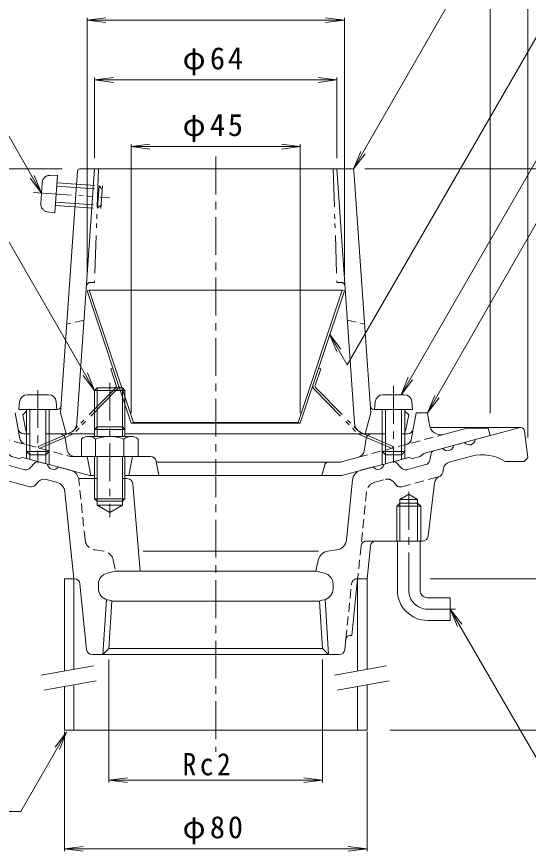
# Model space of a CAD drawing. Units: millimetres, scale not verified. Extents: x -195 to 147, y -231 to 273.
# Drawn here: x -77.3 to 58, y -119.7 to 100.9 of the extents above; entities that cross this region are included whole.
import ezdxf

# ---------------------------------------------------------------- set-up
doc = ezdxf.new("R2010")
doc.units = ezdxf.units.MM
doc.header["$LTSCALE"] = 2
for name, pattern in [('CHAIN1', [8, 5, -1, 1, -1]), ('DASHED1', [1.8, 1.2, -0.6]), ('DOUBLE_CHAIN1', [8.8, 5, -1, 0.6, -0.6, 0.6, -1])]:
    doc.linetypes.add(name, pattern=pattern)
for name, color, linetype, lineweight in [('0-0_通り芯', 3, 'Continuous', 9), ('0-2_仕上', 6, 'Continuous', 9), ('0-3_建具', 2, 'DOUBLE_CHAIN1', 9), ('0-4_その他', 7, 'Continuous', 9), ('0-5_寸法', 7, 'Continuous', 9), ('0-6_ハッチ', 2, 'Continuous', 9)]:
    doc.layers.add(name, color=color, linetype=linetype, lineweight=lineweight)
doc.styles.add('ＭＳ ゴシック', font='')
doc.styles.get('ＭＳ ゴシック').set_extended_font_data('MS Gothic')

msp = doc.modelspace()

# ---------------------------------------------------------------- linework, layer by layer
at = {"layer": '0-0_通り芯', "linetype": 'CHAIN1'}
for p, q in [((-24.656, 63.906), (-24.656, -93.408)), ((26.344, -50.72), (26.344, -24.72)), ((31.344, -55.72), (38.707, -55.72))]:
    msp.add_line(p, q, dxfattribs=at)
at = {"layer": '0-0_通り芯'}
for p, q in [((55.961, -7.72), (32.101, -7.72)), ((55.844, -7.72), (43.989, -10.897)), ((56.954, -8.596), (57.844, -15.72)), ((32.994, -13.843), (35.295, -13.226)), ((41.091, -11.674), (38.193, -12.45)), ((32.273, -14.608), (31.911, -16.381)), ((37.014, -16.907), (42.985, -15.307)), ((-80.141, -17.529), (-75.171, -18.861)), ((-72.46, -17.053), (-73.66, -18.407)), ((-71.453, -16.751), (-69.152, -17.368)), ((22.141, -16.751), (19.84, -17.368)), ((23.148, -17.053), (24.348, -18.407)), ((30.829, -17.529), (25.859, -18.861)), ((56.844, -16.72), (51.844, -16.72)), ((56.844, -16.72), (57.844, -15.72)), ((-63.003, -19.015), (-66.254, -18.144)), ((13.692, -19.015), (16.942, -18.144)), ((35.334, -19.605), (35.573, -18.438)), ((-73.818, -23.364), (-83.565, -20.753)), ((-72.308, -22.911), (-71.517, -22.019)), ((-66.706, -22.164), (-69.503, -21.414)), ((-55.98, -21.22), (-60.861, -21.22)), ((-48.039, -21.22), (-49.332, -21.22)), ((9.891, -37.393), (11.483, -21.612)), ((-46.544, -22.598), (-44.656, -45.72)), ((31.502, -36.398), (33.187, -22.313)), ((-64.498, -24.761), (-62.181, -47.72)), ((23.984, -26.72), (26.344, -25.358)), ((-55.98, -28.22), (-55.98, -27.22)), ((-55.98, -28.22), (-52.656, -30.139)), ((-49.332, -28.22), (-49.332, -27.22)), ((23.169, -28.52), (23.984, -27.72)), ((23.169, -28.52), (29.519, -28.52)), ((23.169, -37.72), (23.169, -28.52)), ((23.984, -37.72), (23.984, -26.72)), ((23.984, -27.72), (28.704, -27.72)), ((28.704, -37.72), (28.704, -26.72)), ((28.704, -27.72), (29.519, -28.52)), ((29.519, -37.72), (29.519, -28.52)), ((16.217, -39.07), (15.344, -47.72)), ((17.709, -37.72), (30.013, -37.72)), ((23.344, -50.72), (23.344, -37.72)), ((29.344, -50.72), (29.344, -37.72)), ((2.499, -40.381), (-43.846, -40.381)), ((4.936, -40.413), (7.342, -40.06)), ((2.429, -42.793), (1.844, -45.72)), ((-53.307, -46.198), (-51.156, -45.72)), ((-51.156, -45.72), (1.844, -45.72)), ((3.995, -46.198), (1.844, -45.72)), ((12.844, -47.72), (11.331, -62.72)), ((-58.792, -66.371), (-60.538, -49.07)), ((-55.656, -50.314), (-55.656, -49.127)), ((6.344, -50.314), (6.344, -49.127)), ((31.344, -52.72), (37.344, -52.72)), ((37.344, -52.72), (37.344, -58.72)), ((-53.307, -53.242), (-52.722, -53.372)), ((2.791, -53.624), (-52.103, -53.624)), ((2.791, -53.624), (3.573, -66.143)), ((3.995, -53.242), (3.41, -53.372)), ((31.344, -58.72), (37.344, -58.72)), ((9.758, -63.62), (9.48, -66.371)), ((10.753, -62.72), (11.331, -62.72)), ((-57.3, -67.72), (7.988, -67.72))]:
    msp.add_line(p, q, dxfattribs=at)
at = {"layer": '0-0_通り芯', "linetype": 'DASHED1'}
for p, q in [((-59.203, -37.393), (-60.795, -21.612)), ((17.394, -22.164), (20.191, -21.414)), ((22.996, -22.911), (22.205, -22.019)), ((24.506, -23.364), (34.253, -20.753)), ((15.186, -24.761), (12.869, -47.72)), ((15.235, -37.72), (17.709, -37.72)), ((-54.247, -40.413), (-56.654, -40.06)), ((-51.741, -42.793), (-51.156, -45.72)), ((12.718, -47.72), (12.844, -47.72)), ((9.758, -63.62), (11.226, -49.07))]:
    msp.add_line(p, q, dxfattribs=at)
at = {"layer": '0-0_通り芯', "color": 4}
for p, q in [((-64.656, -47.72), (-64.656, -72.108)), ((-64.656, -47.72), (-62.156, -47.72)), ((-62.156, -47.72), (-62.156, -71.667)), ((12.844, -47.72), (12.844, -72.108)), ((12.844, -47.72), (15.344, -47.72)), ((15.344, -47.72), (15.344, -71.667)), ((-62.156, -75.728), (-62.156, -87.72)), ((12.844, -76.169), (12.844, -87.72)), ((15.344, -75.728), (15.344, -87.72))]:
    msp.add_line(p, q, dxfattribs=at)
at = {"layer": '0-0_通り芯', "color": 7}
for p, q in [((-70.769, -73.186), (-56.982, -70.755)), ((6.731, -73.186), (20.518, -70.755)), ((-70.075, -77.125), (-56.288, -74.694)), ((7.425, -77.125), (21.212, -74.694))]:
    msp.add_line(p, q, dxfattribs=at)
at = {"layer": '0-0_通り芯'}
for points in [[(23.984, -26.72), (28.704, -26.72), (26.344, -25.358)], [(-55.98, -28.22), (-49.332, -28.22), (-52.656, -30.139)], [(-53.554, -53.176), (-54.463, -67.72), (-52.885, -66.143)], [(-52.103, -53.624), (-52.885, -66.143), (3.573, -66.143)], [(4.242, -53.176), (5.151, -67.72), (3.573, -66.143)]]:
    msp.add_lwpolyline(points, dxfattribs=at)
at = {"layer": '0-0_通り芯', "color": 4}
msp.add_lwpolyline([(-64.656, -76.169), (-64.656, -87.72), (15.344, -87.72)], dxfattribs=at)
at = {"layer": '0-0_通り芯'}
for centre, radius, start, end in [((55.961, -8.72), 1, 7.12427, 90), ((42.378, -10.682), 1.625, 217.6203, 352.37941), ((36.582, -12.234), 1.625, 217.62109, 352.37959), ((33.253, -14.809), 1, 104.99922, 168.43358), ((45.832, -25.932), 11, 56.87057, 105.00027), ((-71.712, -17.717), 1, 75.00023, 138.43498), ((-67.541, -17.152), 1.625, 187.62059, 322.37891), ((18.23, -17.152), 1.625, 217.62109, 352.37941), ((22.4, -17.717), 1, 41.56502, 104.99977), ((30.441, -16.08), 1.5, 285.00009, 348.4351), ((37.532, -18.839), 2, 105.00052, 168.43504), ((-74.783, -17.412), 1.5, 254.99991, 318.43558), ((-63.78, -21.913), 3, 13.34698, 74.99991), ((14.468, -21.913), 3, 105.00009, 174.23933), ((25.471, -17.412), 1.5, 221.56442, 285.00009), ((33.864, -19.304), 1.5, 285.00009, 348.4351), ((-70.021, -23.346), 2, 75.0005, 138.43356), ((-48.039, -22.72), 1.5, 4.66663, 90), ((35.172, -22.55), 2, 111.94753, 173.18095), ((-73.43, -21.915), 1.5, 255.00128, 318.43451), ((-67.483, -25.062), 3, 5.76067, 74.99991), ((6.906, -37.092), 3, 278.35155, 354.23933), ((30.013, -36.22), 1.5, 270, 353.18079), ((17.709, -39.22), 1.5, 90, 174.23933), ((5.371, -43.381), 3, 98.35091, 168.68979), ((-52.656, -49.127), 3, 102.52881, 180), ((3.344, -49.127), 3, 0, 77.47119), ((-62.03, -49.22), 1.5, 5.76138, 90), ((-52.656, -50.314), 3, 180, 257.47119), ((3.344, -50.314), 3, 282.52881, 0), ((31.344, -50.72), 8, 180, 270), ((31.344, -50.72), 2, 180, 270), ((-53.156, -55.325), 2, 58.23012, 77.47154), ((3.844, -55.325), 2, 102.52846, 121.76988), ((10.753, -63.72), 1, 90, 174.23982), ((-57.3, -66.22), 1.5, 185.76138, 270), ((7.988, -66.22), 1.5, 270, 354.23862)]:
    msp.add_arc(centre, radius, start, end, dxfattribs=at)
at = {"layer": '0-0_通り芯', "linetype": 'DASHED1'}
for centre, radius, start, end in [((-63.78, -21.913), 3, 5.76067, 13.34698), ((20.709, -23.346), 2, 41.56644, 104.9995), ((18.17, -25.062), 3, 105.00009, 174.23933), ((24.118, -21.915), 1.5, 221.56549, 284.99872), ((-56.218, -37.092), 3, 185.76067, 261.64845), ((15.235, -39.22), 1.5, 90, 174.23862), ((-54.683, -43.381), 3, 11.31021, 81.64909), ((12.718, -49.22), 1.5, 90, 174.23862)]:
    msp.add_arc(centre, radius, start, end, dxfattribs=at)
at = {"layer": '0-0_通り芯', "linetype": 'CHAIN1'}
msp.add_arc((31.344, -50.72), 5, 180, 270, dxfattribs=at)
at = {"layer": '0-2_仕上'}
for p, q in [((-61.334, -6.572), (-56.656, 60.636)), ((-60.701, 60.636), (11.389, 60.636)), ((12.022, -6.572), (7.344, 60.636)), ((11.887, 60.171), (16.344, -3.864)), ((-75.656, -4.364), (-74.656, -3.364)), ((-74.817, -8.56), (-75.656, -4.364)), ((-66.476, -2.955), (-68.656, -3.064)), ((16.344, -3.864), (14.844, -9.359)), ((17.164, -2.955), (19.344, -3.064)), ((26.344, -4.364), (25.344, -3.364)), ((25.505, -8.56), (26.344, -4.364)), ((-65.921, -9.364), (-56.656, -9.364)), ((-48.656, -9.364), (16.609, -9.364))]:
    msp.add_line(p, q, dxfattribs=at)
at = {"layer": '0-2_仕上', "linetype": 'DOUBLE_CHAIN1'}
for p, q in [((-55.656, 60.636), (-56.704, 30.636)), ((6.344, 60.636), (7.392, 30.636)), ((-57.811, 30.636), (-56.704, 30.636)), ((8.499, 30.636), (7.392, 30.636))]:
    msp.add_line(p, q, dxfattribs=at)
at = {"layer": '0-2_仕上', "color": 4, "linetype": 'DOUBLE_CHAIN1'}
for p, q in [((-68.535, 58.945), (-66.453, 58.982)), ((-66.453, 58.982), (-67.148, 49.006)), ((-70.495, 57.085), (-70.888, 51.446)), ((-66.653, 56.119), (-54.682, 55.286)), ((-72.831, 54.414), (-52.769, 53.018)), ((-67.009, 51.002), (-55.038, 50.168)), ((-66.949, 51.87), (-54.978, 51.036)), ((-54.978, 51.036), (-55.906, 50.229)), ((-69.205, 49.332), (-67.148, 49.006))]:
    msp.add_line(p, q, dxfattribs=at)
at = {"layer": '0-2_仕上', "color": 2}
msp.add_line((8.775, 28.636), (9.344, 28.446), dxfattribs=at)
at = {"layer": '0-2_仕上', "linetype": 'DASHED1'}
for p, q in [((-59.44, 20.636), (-64.02, 19.636)), ((10.128, 20.636), (14.708, 19.636))]:
    msp.add_line(p, q, dxfattribs=at)
at = {"layer": '0-2_仕上', "color": 4, "linetype": 'CHAIN1'}
for p, q in [((22.344, 3.268), (22.344, -17.015)), ((-71.656, 2.178), (-71.656, -17.015))]:
    msp.add_line(p, q, dxfattribs=at)
at = {"layer": '0-2_仕上', "color": 4}
for p, q in [((-68.83, 0.936), (-74.482, 0.936)), ((19.518, 0.936), (25.17, 0.936)), ((-76.474, -0.889), (-76.656, -2.964)), ((-66.837, -0.889), (-66.656, -2.964)), ((17.525, -0.889), (17.344, -2.964)), ((27.162, -0.889), (27.344, -2.964)), ((-66.656, -2.964), (-76.656, -2.964)), ((-74.656, -2.964), (-74.656, -14.094)), ((-73.786, -2.964), (-73.786, -14.964)), ((-69.526, -2.964), (-69.526, -14.964)), ((-68.656, -2.964), (-68.656, -14.094)), ((17.344, -2.964), (27.344, -2.964)), ((19.344, -2.964), (19.344, -14.094)), ((20.214, -2.964), (20.214, -14.964)), ((24.474, -2.964), (24.474, -14.964)), ((25.344, -2.964), (25.344, -14.094)), ((-73.786, -14.964), (-74.656, -14.094)), ((-68.656, -14.094), (-74.656, -14.094)), ((-69.526, -14.964), (-73.786, -14.964)), ((-69.526, -14.964), (-68.656, -14.094)), ((20.214, -14.964), (19.344, -14.094)), ((19.344, -14.094), (25.344, -14.094)), ((20.214, -14.964), (24.474, -14.964)), ((24.474, -14.964), (25.344, -14.094))]:
    msp.add_line(p, q, dxfattribs=at)
at = {"layer": '0-2_仕上'}
msp.add_lwpolyline([(-61.199, 60.171), (-65.656, -3.864), (-64.156, -9.359)], dxfattribs=at)
at = {"layer": '0-2_仕上', "color": 4, "linetype": 'DOUBLE_CHAIN1'}
for points in [[(-66.592, 56.987), (-54.621, 56.154), (-55.038, 50.168)], [(-54.682, 55.286), (-55.489, 56.214), (-55.906, 50.229)]]:
    msp.add_lwpolyline(points, dxfattribs=at)
at = {"layer": '0-2_仕上'}
for centre, radius, start, end in [((-60.701, 60.136), 0.5, 90, 176.01863), ((11.389, 60.136), 0.5, 3.98137, 90), ((-66.526, -1.956), 1, 272.86212, 356.01863), ((17.214, -1.956), 1, 183.98137, 267.13788), ((-64.326, -6.364), 3, 270, 356.01866), ((15.014, -6.364), 3, 183.98134, 270), ((-73.836, -8.364), 1, 191.31021, 214.94307), ((24.524, -8.364), 1, 325.05693, 348.68979)]:
    msp.add_arc(centre, radius, start, end, dxfattribs=at)
at = {"layer": '0-2_仕上', "color": 4, "linetype": 'DOUBLE_CHAIN1'}
for centre, start, end in [((-68.5, 56.946), 91.01801, 176.01799), ((-68.892, 51.307), 176.01799, 261.01797)]:
    msp.add_arc(centre, 2, start, end, dxfattribs=at)
at = {"layer": '0-2_仕上', "linetype": 'DOUBLE_CHAIN1'}
for centre, start, end in [((-57.811, 29.636), 90, 176.01874), ((8.499, 29.636), 3.98126, 90)]:
    msp.add_arc(centre, 1, start, end, dxfattribs=at)
at = {"layer": '0-2_仕上', "color": 4}
for centre, start, end in [((-74.482, -1.064), 90, 174.99998), ((-68.83, -1.064), 5.00002, 90), ((19.518, -1.064), 90, 174.99998), ((25.17, -1.064), 5.00002, 90)]:
    msp.add_arc(centre, 2, start, end, dxfattribs=at)
at = {"layer": '0-3_建具', "linetype": 'Continuous'}
for p, q in [((-58.087, 28.636), (-58.656, 28.446)), ((-46.989, -6.554), (-58.656, 28.446)), ((-58.087, 28.636), (8.775, 28.636)), ((-46.42, -6.364), (-58.087, 28.636)), ((-2.892, -6.364), (8.775, 28.636)), ((-2.323, -6.554), (9.344, 28.446)), ((-46.42, -6.364), (-46.989, -6.554)), ((-46.989, -6.554), (-2.323, -6.554)), ((-2.892, -6.364), (-46.42, -6.364)), ((-2.892, -6.364), (-2.323, -6.554))]:
    msp.add_line(p, q, dxfattribs=at)
at = {"layer": '0-3_建具'}
for p, q in [((-52.412, 7.816), (-51.843, 8.006)), ((-50.947, 3.421), (-52.412, 7.816)), ((1.635, 3.421), (3.1, 7.816)), ((3.1, 7.816), (2.531, 8.006)), ((-51.088, 2.811), (-62.602, -8.889)), ((-50.661, 2.39), (-62.257, -9.394)), ((1.349, 2.39), (12.945, -9.394)), ((1.776, 2.811), (13.29, -8.889)), ((-71.558, -12.728), (-62.602, -8.889)), ((22.246, -12.728), (13.29, -8.889))]:
    msp.add_line(p, q, dxfattribs=at)
for points in [[(-71.558, -12.728), (-71.322, -13.28), (-62.257, -9.394)], [(22.246, -12.728), (22.01, -13.28), (12.945, -9.394)]]:
    msp.add_lwpolyline(points, dxfattribs=at)
for centre, radius, start, end in [((-51.516, 3.232), 0.6, 315.45961, 18.43547), ((-51.516, 3.232), 1.2, 315.45961, 18.43547), ((2.204, 3.232), 1.2, 161.56453, 224.54039), ((2.204, 3.232), 0.6, 161.56453, 224.54039)]:
    msp.add_arc(centre, radius, start, end, dxfattribs=at)
at = {"layer": '0-4_その他'}
for p, q in [((57.844, 138.37), (57.844, -10.395)), ((47.844, 119.906), (47.844, -3.94)), ((-58.656, 99.96), (-53.699, 100.613)), ((-58.656, 100.56), (-58.656, 32.602)), ((-58.656, 99.96), (9.344, 99.96)), ((-58.656, 99.96), (-53.699, 99.308)), ((9.344, 99.96), (4.387, 100.613)), ((9.344, 99.96), (4.387, 99.308)), ((9.344, 100.56), (9.344, 32.602)), ((-56.656, 84.169), (-51.699, 84.821)), ((-56.656, 84.769), (-56.656, 63.498)), ((-56.656, 84.169), (7.344, 84.169)), ((-56.656, 84.169), (-51.699, 83.516)), ((7.344, 84.169), (2.387, 84.821)), ((7.344, 84.169), (2.387, 83.516)), ((7.344, 84.769), (7.344, 63.498)), ((-46.989, 66.548), (-42.032, 67.2)), ((-46.989, 67.148), (-46.989, -3.899)), ((-46.989, 66.548), (-2.323, 66.548)), ((-46.989, 66.548), (-42.032, 65.895)), ((-2.323, 66.548), (-7.28, 67.2)), ((-2.323, 66.548), (-7.28, 65.895)), ((-2.323, 67.148), (-2.323, -3.899)), ((-131.245, 60.636), (-65.218, 60.636)), ((101.245, 60.636), (14.766, 60.636)), ((72.33, -47.72), (32.029, -47.72)), ((-52.885, -101.54), (-52.885, -69.011)), ((3.573, -101.54), (3.573, -69.011)), ((-64.656, -119.693), (-64.656, -88.059)), ((15.344, -119.693), (15.344, -88.059)), ((101.245, -87.72), (21.376, -87.72)), ((-52.885, -100.94), (-47.928, -100.287)), ((-52.885, -100.94), (3.573, -100.94)), ((-52.885, -100.94), (-47.928, -101.592)), ((3.573, -100.94), (-1.384, -100.287)), ((3.573, -100.94), (-1.384, -101.592)), ((-64.656, -119.093), (-59.699, -118.44)), ((-64.656, -119.093), (15.344, -119.093)), ((-64.656, -119.093), (-59.699, -119.745)), ((15.344, -119.093), (10.387, -118.44)), ((15.344, -119.093), (10.387, -119.745))]:
    msp.add_line(p, q, dxfattribs=at)
at = {"layer": '0-5_寸法'}
for p, q in [((11.77, 60.636), (60.648, 145.851)), ((-70.691, 54.265), (-113.02, 127.986)), ((10.063, 8.895), (77.004, 124.84)), ((-56.656, 2.104), (-112.637, 99.065)), ((24.329, 0.933), (79.545, 96.825)), ((11.77, 60.636), (13.684, 65.256)), ((11.77, 60.636), (14.814, 64.603)), ((-70.691, 54.265), (-73.735, 58.232)), ((-70.691, 54.265), (-72.605, 58.885)), ((5.397, 16.976), (10.063, 8.895)), ((5.397, 16.976), (8.441, 13.009)), ((5.397, 16.976), (7.311, 12.357)), ((-56.656, 2.104), (-58.569, 6.723)), ((-56.656, 2.104), (-59.7, 6.07)), ((24.329, 0.933), (26.242, 5.552)), ((24.329, 0.933), (27.373, 4.9)), ((31.344, -3.864), (33.257, 0.755)), ((31.344, -3.864), (34.388, 0.103)), ((37.344, -55.72), (66.532, -106.275)), ((37.344, -55.72), (40.388, -59.687)), ((37.344, -55.72), (39.257, -60.34)), ((-64.063, -88.226), (-76.187, -109.226)), ((-64.063, -88.226), (-67.106, -92.193)), ((-64.063, -88.226), (-65.976, -92.845)), ((-76.187, -109.226), (-147.474, -109.226))]:
    msp.add_line(p, q, dxfattribs=at)
msp.add_lwpolyline([(31.344, -3.864), (76.023, 74.142), (142.449, 74.142)], dxfattribs=at)
at = {"layer": '0-6_ハッチ', "color": 4}
for p, q in [((-55.98, 2.78), (-56.656, 2.104)), ((-55.98, 2.78), (-49.332, 2.78)), ((-55.98, 2.78), (-55.98, -10.064)), ((-48.656, 2.104), (-49.332, 2.78)), ((-49.332, 2.78), (-49.332, -10.064)), ((-56.656, 2.104), (-48.656, 2.104)), ((-56.656, 2.104), (-56.656, -10.064)), ((-48.656, 2.104), (-48.656, -10.064)), ((-60.156, -10.786), (-60.156, -15.364)), ((-58.28, -10.064), (-47.032, -10.064)), ((-56.403, -10.786), (-56.403, -15.364)), ((-48.909, -10.786), (-48.909, -15.364)), ((-45.156, -10.786), (-45.156, -15.364)), ((-60.156, -15.364), (-45.156, -15.364)), ((-56.656, -15.364), (-56.656, -26.544)), ((-55.98, -15.364), (-55.98, -27.22)), ((-49.332, -15.364), (-49.332, -27.22)), ((-48.656, -15.364), (-48.656, -26.544))]:
    msp.add_line(p, q, dxfattribs=at)
at = {"layer": '0-6_ハッチ', "color": 4, "linetype": 'CHAIN1'}
msp.add_line((-52.656, 4.105), (-52.656, -31.446), dxfattribs=at)
at = {"layer": '0-6_ハッチ'}
for p, q in [((-76.388, -10.63), (-77.656, -3.864)), ((27.543, -8.14), (28.344, -3.864)), ((28.344, -3.864), (31.344, -3.864)), ((31.837, -7.083), (31.344, -3.864)), ((35.579, -9.527), (41.785, -7.864)), ((41.785, -7.864), (47.344, -7.864)), ((47.844, -9.864), (47.344, -7.864)), ((-75.38, -9.364), (-73.786, -9.364)), ((-69.526, -9.364), (-65.921, -9.364)), ((-64.443, -10.611), (-63.915, -13.701)), ((15.131, -10.611), (14.56, -13.953)), ((20.214, -9.364), (16.609, -9.364)), ((26.068, -9.364), (24.474, -9.364)), ((-74.656, -11.651), (-74.656, -15.893)), ((-68.656, -11.651), (-68.656, -17.5)), ((19.344, -11.651), (19.344, -17.5)), ((25.344, -11.651), (25.344, -15.893)), ((-73.786, -14.964), (-73.786, -16.161)), ((-69.526, -14.964), (-69.526, -17.232)), ((-41.886, -15.364), (-61.944, -15.364)), ((-58.656, -15.364), (-57.656, -20.364)), ((-46.656, -15.364), (-47.656, -20.364)), ((20.214, -14.964), (20.214, -17.267)), ((24.474, -14.964), (24.474, -16.126)), ((-76.656, -15.874), (-75.656, -15.625)), ((-57.969, -20.364), (-75.656, -15.625)), ((-40.415, -16.57), (-39.656, -20.364)), ((8.196, -16.864), (-40.356, -16.864)), ((4.137, -17.589), (3.344, -20.364)), ((13.106, -15.548), (8.196, -16.864)), ((8.657, -20.364), (26.344, -15.625)), ((27.344, -15.874), (26.344, -15.625)), ((-56.656, -20.364), (-57.969, -20.364)), ((-48.656, -20.364), (8.657, -20.364))]:
    msp.add_line(p, q, dxfattribs=at)
at = {"layer": '0-6_ハッチ', "color": 4, "linetype": 'DOUBLE_CHAIN1'}
for p, q in [((-55.98, -7.573), (-56.656, -8.249)), ((-56.656, -8.249), (-48.656, -8.249)), ((-55.98, -7.573), (-49.332, -7.573)), ((-48.656, -8.249), (-49.332, -7.573))]:
    msp.add_line(p, q, dxfattribs=at)
at = {"layer": '0-6_ハッチ', "linetype": 'DASHED1'}
for p, q in [((27.018, -10.939), (27.543, -8.14)), ((-84.891, -9.527), (-63.107, -15.364)), ((13.106, -15.548), (35.579, -9.527)), ((-61.944, -15.364), (-63.107, -15.364))]:
    msp.add_line(p, q, dxfattribs=at)
at = {"layer": '0-6_ハッチ'}
for points in [[(-76.656, -15.874), (-78.656, -15.339), (-79.656, -14.553), (-97.156, -9.864)], [(27.344, -15.874), (29.344, -15.339), (30.344, -14.553), (47.844, -9.864)]]:
    msp.add_lwpolyline(points, dxfattribs=at)
at = {"layer": '0-6_ハッチ', "color": 4}
msp.add_lwpolyline([(-48.656, -26.544), (-56.656, -26.544), (-55.98, -27.22), (-49.332, -27.22)], close=True, dxfattribs=at)
at = {"layer": '0-6_ハッチ'}
for centre, radius, start, end in [((-75.38, -7.864), 1.5, 190.61565, 270), ((26.068, -7.864), 1.5, 270, 349.38435), ((34.802, -6.629), 3, 188.70714, 285.00027), ((-74.422, -10.261), 2, 190.61488, 254.99998), ((-65.921, -10.864), 1.5, 9.69667, 90), ((16.609, -10.864), 1.5, 90, 170.30333), ((-61.944, -13.364), 2, 189.69554, 270), ((-41.886, -16.864), 1.5, 11.31021, 90), ((12.588, -13.617), 2, 285.00002, 350.3044), ((5.098, -17.864), 1, 90, 164.05402)]:
    msp.add_arc(centre, radius, start, end, dxfattribs=at)
at = {"layer": '0-6_ハッチ', "color": 4}
for centre, radius, start, end in [((-58.28, -12.864), 2.8, 47.92557, 132.07463), ((-52.656, -20.153), 10.089, 68.19786, 111.80214), ((-47.032, -12.864), 2.8, 47.92572, 132.07428)]:
    msp.add_arc(centre, radius, start, end, dxfattribs=at)
at = {"layer": '0-6_ハッチ', "linetype": 'DASHED1'}
msp.add_arc((25.544, -10.663), 1.5, 285.00009, 349.38461, dxfattribs=at)

# ---------------------------------------------------------------- texts
at = {"layer": '0-4_その他', "color": 2, "char_height": 5.865, "attachment_point": 7, "style": 'ＭＳ ゴシック'}
for s, insert in [('\\T1.19;φ64', (-33.406, 85.369)), ('\\T1.19;φ45', (-33.406, 67.748)), ('\\T1.27;\\W0.9;Rc2', (-33.406, -99.74)), ('\\T1.19;φ80', (-33.406, -117.893))]:
    msp.add_mtext(s, dxfattribs=dict(at, insert=insert))

doc.saveas('drawing.dxf')
